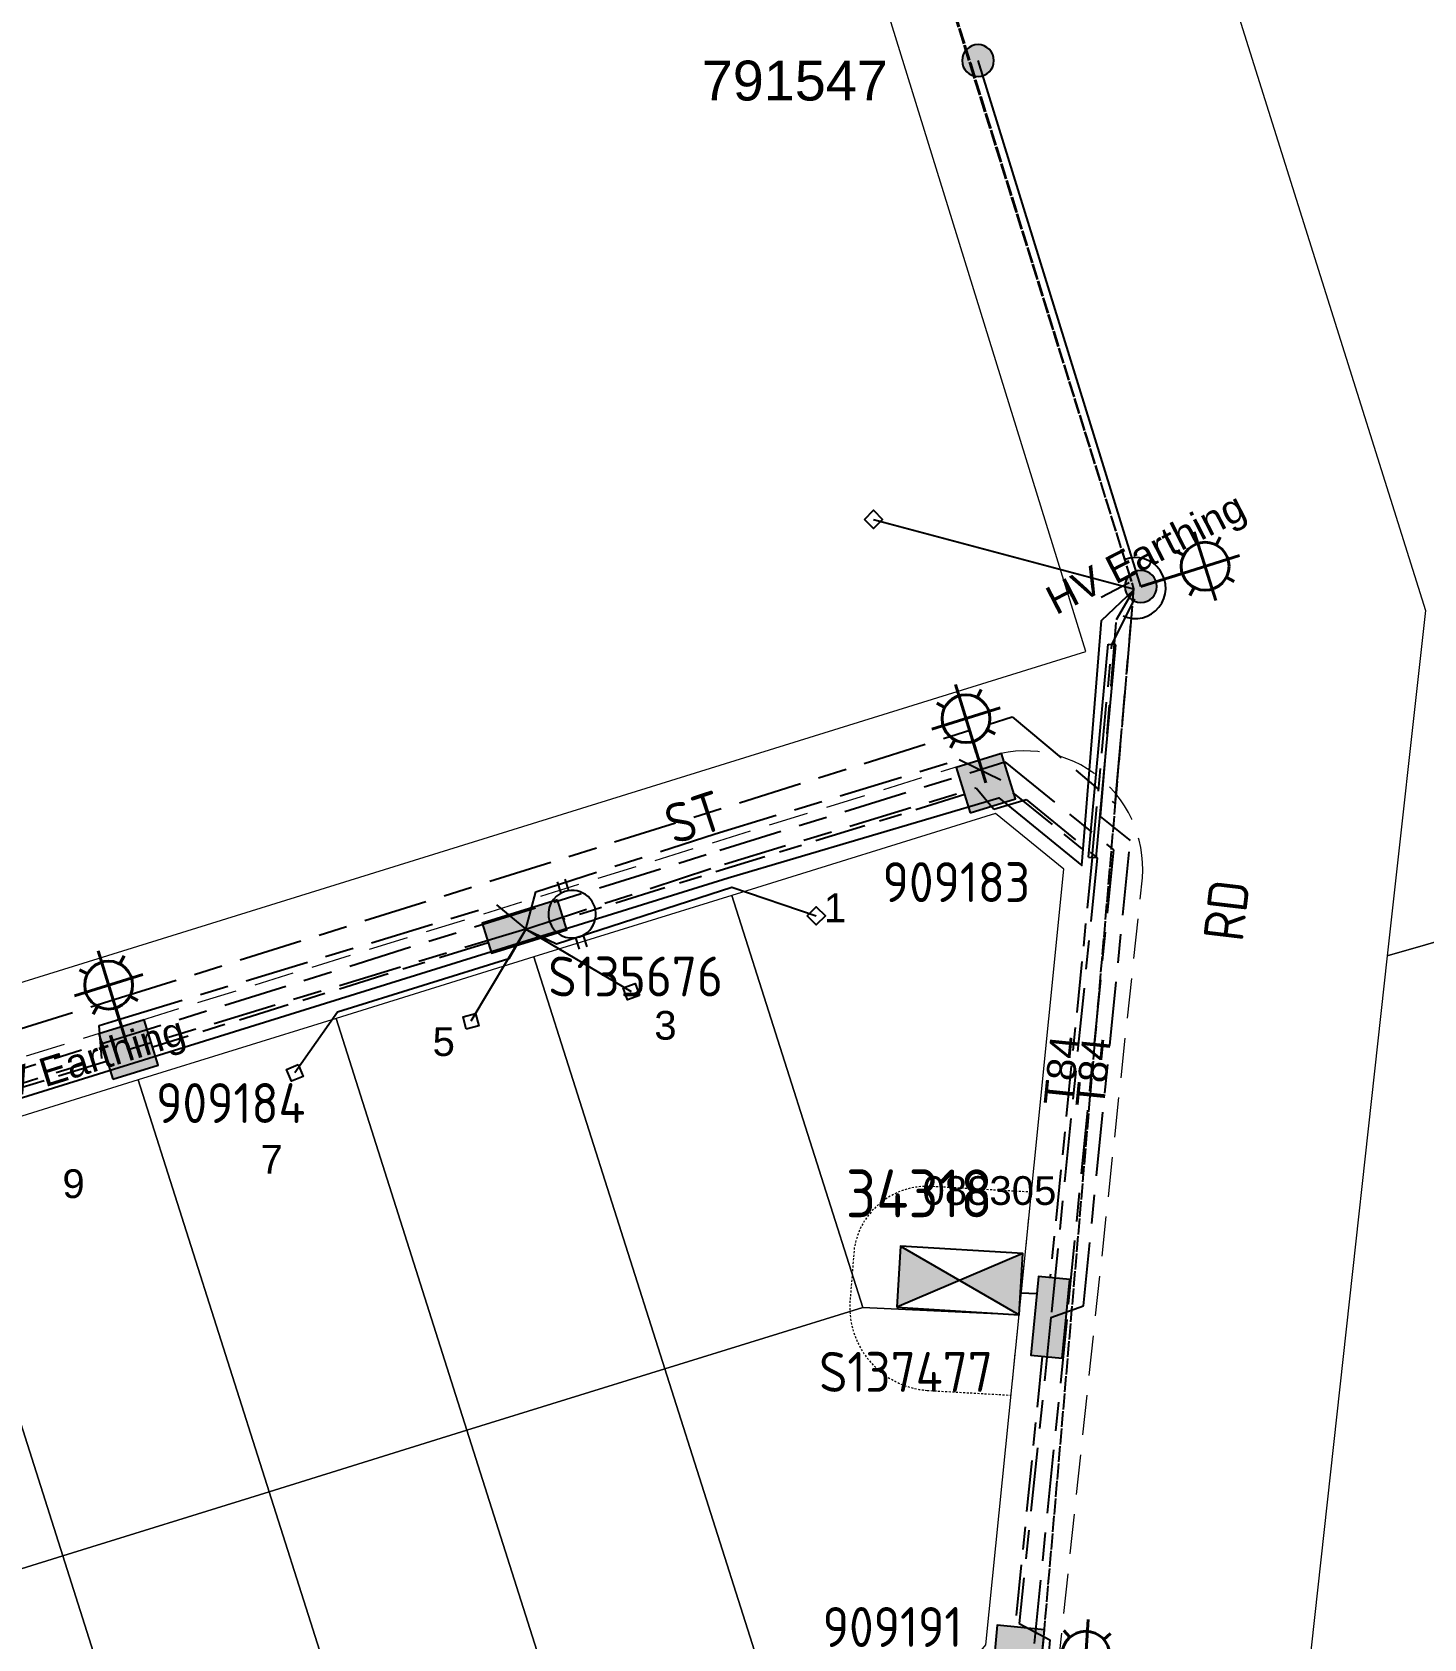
# Model space of a CAD drawing. Header units: metres. Extents: x 305887 to 307188, y 6269913 to 6270847.
# Drawn here: x 306503.1 to 306590.3, y 6270490.8 to 6270591.4 of the extents above; entities that cross this region are included whole.
import ezdxf
from ezdxf.enums import TextEntityAlignment as Align

# ---------------------------------------------------------------- set-up
doc = ezdxf.new("R2010")
doc.units = ezdxf.units.M
for name, pattern in [('Cable Exist OH', [1, 1, 0]), ('Cable Exist UG', [8.2, 4, -1.2, 1.8, -1.2]), ('DASHED', [0.75, 0.5, -0.25]), ('HIDDEN', [0.375, 0.25, -0.125]), ('HIDDEN2', [0.1875, 0.125, -0.0625])]:
    doc.linetypes.add(name, pattern=pattern)
doc.layers.get('0').update_dxf_attribs({"color": 6})
for name, color, linetype, lineweight in [('Cadastre Land Parcels_SP_EXT', 9, 'Continuous', 5), ('Cadastre Other Property_SP_EXT', 9, 'HIDDEN', 5), ('Cadastre Road Names_SP_HV_LV_SL_EXT', 9, 'Continuous', 5)]:
    doc.layers.add(name, color=color, linetype=linetype, lineweight=lineweight)
for name, color, linetype in [('Equip_LV_EXT', 7, 'Continuous'), ('Equip_SP_SL_EXT', 7, 'Continuous'), ('Mains_HV_EXT', 7, 'Continuous'), ('Mains_LV_EXT', 7, 'Continuous'), ('Mains_LV_SL_EXT', 7, 'Continuous'), ('Mains_SL_EXT', 7, 'Continuous'), ('OH_Details_SP_MISC', 7, 'Continuous'), ('Services_SP_EXT', 7, 'Continuous'), ('Sub_SP_EXT', 7, 'Continuous'), ('SupportsOH_SP_TR_HV_LV_SL_EXT', 7, 'Continuous'), ('SupportsUG_SP_LV_EXT', 7, 'Continuous'), ('SupportsUG_SP_LV_SL_EXT', 7, 'Continuous'), ('UG_Details_SP_MISC', 7, 'Continuous')]:
    doc.layers.add(name, color=color, linetype=linetype)
doc.styles.add('COLUMN_LABEL', font='arial.ttf')
doc.styles.add('iecARIAL', font='arial.ttf', dxfattribs={"height": 2})
doc.styles.add('iecISOCP', font='isocp.shx')
doc.styles.add('ieISOCP', font='isocp.shx')
doc.styles.add('POLE_LABEL', font='arial.ttf')
doc.styles.get("Standard").update_dxf_attribs({"font": 'arial.ttf'})
doc.linetypes.add('Cable E UG', pattern='A,6,-0.5,["E",Standard,S=1.7,R=0,X=0.5,Y=-1],-2.9', length=9.4)

# ---------------------------------------------------------------- blocks, each defined once
blk = doc.blocks.new('COLUMN_EXT')
blk.add_hatch(color=256).paths.add_polyline_path([(-1.49, 1.48), (-1.49, -1.49), (1.48, -1.49), (1.48, 1.48)])
blk.add_lwpolyline([(-1.49, -1.49), (1.48, -1.49), (1.48, 1.48), (-1.49, 1.48)], close=True)
for tag, height, style, flags, p in [('ASSET_NUM', 2.5, 'COLUMN_LABEL', 8, (2, 2)), ('STRUCTURE_PLANT_NUMBER', 0.2, 'POLE_LABEL', 9, (1.81, 0.03)), ('STREET_CODE', 0.2, 'COLUMN_LABEL', 9, (1.81, -0.2))]:
    blk.add_attdef(tag, text='', height=height, dxfattribs=dict(style=style, flags=flags)).set_placement(p, align=Align.MIDDLE_LEFT)
at = {"flags": 9}
for tag, p in [('COLUMN_TYPE', (1.81, -0.4)), ('OWNED_BY', (1.81, -0.6)), ('STATE', (1.81, -0.8)), ('USAGE', (1.81, -1)), ('STREETNAME', (1.81, -1.6)), ('SUBURB', (1.81, -1.8)), ('LEGEND', (1.81, -1.2)), ('LOCATION', (1.81, -1.4)), ('NOTES', (1.81, -2))]:
    blk.add_attdef(tag, text='', height=0.2, dxfattribs=at).set_placement(p, align=Align.MIDDLE_LEFT)
at = {"flags": 1}
blk.add_attdef('Z', (1.81, -2.35), '', height=0.2, dxfattribs=at)
blk = doc.blocks.new('PILLAR_EXT')
blk.add_hatch(color=256).paths.add_polyline_path([(-2.475, 0.99), (-2.475, -0.99), (2.475, -0.99), (2.475, 0.99)])
blk.add_lwpolyline([(-2.475, -0.99), (2.475, -0.99), (2.475, 0.99), (-2.475, 0.99)], close=True)
at = {"style": 'iecARIAL', "flags": 8}
blk.add_attdef('ASSET_NUM', (1.5, 3.5), '', height=2.5, dxfattribs=at)
for tag, p, flags in [('OWNED_BY', (0, -0.2), 9), ('STATE', (0, -0.4), 9), ('SUPPORT_TYPE', (0, -0.6), 9), ('USAGE', (0, -0.8), 9), ('LEGEND', (0, -1), 9), ('LOCATION', (0, -1.2), 9), ('STREETNAME', (0, -1.8), 9), ('SUBURB', (0, -2), 1), ('NOTES', (0, -1.4), 9), ('PARENT', (0, -1.6), 9)]:
    blk.add_attdef(tag, p, '', height=0.2, dxfattribs=dict(flags=flags))
blk = doc.blocks.new('SL_LANTERN_EXT')
at = {"lineweight": 40}
for p, q in [((0, 1.97), (0, 6.47)), ((-1.46, 5.68), (-1.06, 5.28)), ((1.46, 5.68), (1.06, 5.28)), ((-2.25, 4.22), (2.25, 4.22)), ((-1.46, 2.76), (-1.06, 3.16)), ((1.46, 2.76), (1.06, 3.16)), ((0, 0), (0, 2.72))]:
    blk.add_line(p, q, dxfattribs=at)
blk.add_circle((0, 4.22), 1.5, dxfattribs=at)
at = {"style": 'iecARIAL', "flags": 8}
blk.add_attdef('ASSET_NUM', (1.5, 1.5), '', height=2.5, dxfattribs=at)
for tag, p, height, flags in [('CONSTRUCTED_VOLTAGE', (0.98, -0.65), 0.2, 9), ('CONTROL_TYPE', (0.98, -0.85), 0.2, 9), ('LANTERN_PURPOSE', (0.98, -1.05), 0.2, 9), ('LNUMBER', (2.18, -3.25), 2.5, 8), ('OPERATING_VOLTAGE', (0.98, -1.65), 0.2, 9), ('ORIENTATION', (0.98, -1.85), 0.2, 9), ('OWNED_BY', (0.98, -2.05), 0.2, 9), ('LANTERN_TYPE', (0.98, -1.25), 0.2, 9), ('NO_PHASES', (0.98, -1.45), 0.2, 9), ('STATE', (0.98, -2.25), 0.2, 9), ('USAGE', (0.98, -2.45), 0.2, 9), ('CEXIST', (0.98, -2.65), 0.2, 9), ('CNEW', (0.98, -2.85), 0.2, 9), ('CNUMBER', (0.98, -3.05), 0.2, 9), ('CREMOVE', (0.98, -3.25), 0.2, 9), ('CREPLACE', (0.98, -3.45), 0.2, 9), ('LKINGHEIGHT', (0.98, -3.65), 0.2, 9), ('LBRACKET', (0.98, -3.85), 0.2, 9), ('LBRACKETVOCAB', (0.98, -4.05), 0.2, 9), ('LCATEGORY', (0.98, -4.25), 0.2, 9), ('LCHARGE1', (0.98, -4.45), 0.2, 9), ('LCHARGE1PERCENT', (0.98, -4.65), 0.2, 9), ('LCHARGE2', (0.98, -4.85), 0.2, 9), ('LCHARGE2PERCENT', (0.98, -5.05), 0.2, 9), ('LCHARGE3', (0.98, -5.25), 0.2, 9), ('LCHARGE3PERCENT', (0.98, -5.45), 0.2, 9), ('LEXIST', (0.98, -5.65), 0.2, 9), ('LLAMP', (0.98, -5.85), 0.2, 9), ('LLAMPVOCAB', (0.98, -6.05), 0.2, 9), ('LMAST', (0.98, -6.25), 0.2, 9), ('LMASTVOCAB', (0.98, -6.45), 0.2, 9), ('LNEW', (0.98, -6.65), 0.2, 9), ('LANTNUMBER', (0.98, -6.85), 0.2, 9), ('LOUTREACH', (0.98, -7.25), 0.2, 9), ('LOUTREACHVOCAB', (0.98, -7.45), 0.2, 9), ('LRATECODE', (0.98, -7.65), 0.2, 9), ('LREMOVE', (0.98, -7.85), 0.2, 9), ('LREPLACE', (0.98, -8.05), 0.2, 9), ('STREETNAME', (0.98, -9.25), 0.2, 9), ('LTYPE', (0.98, -8.25), 0.2, 9), ('LTYPEVOCAB', (0.98, -8.45), 0.2, 9), ('LEGEND', (0.98, -8.65), 0.2, 9), ('LOCATION', (0.98, -8.85), 0.2, 9), ('NOTES', (0.98, -9.05), 0.2, 9), ('SUBURB', (0.98, -9.45), 0.2, 1)]:
    blk.add_attdef(tag, p, '', height=height, dxfattribs=dict(flags=flags))
blk = doc.blocks.new('CCP_EXT')
at = {"flags": 9}
for tag, p in [('STATE', (0, -1.8)), ('USAGE', (0, -1.2)), ('LEGEND', (0, -1.4)), ('LIFE_SUPPORT', (0, -1.6)), ('NOTES', (0, -2))]:
    blk.add_attdef(tag, text='', height=0.2, dxfattribs=at).set_placement(p, align=Align.MIDDLE_LEFT)
blk.add_wipeout([(0, 0.57), (0.57, 0), (0, -0.57), (-0.57, 0)])
blk.add_lwpolyline([(-0.57, 0), (0, 0.57), (0.57, 0), (0, -0.57), (-0.57, 0)])
at = {"flags": 1}
blk.add_attdef('Z', (0, 0), '', height=0.2, dxfattribs=at)
at = {"flags": 9}
for tag, p in [('CCP_TYPE', (0, 0)), ('CONSTRUCTED_VOLTAGE', (0, -0.2)), ('OPERATING_VOLTAGE', (0, -0.6)), ('ORIENTATION', (0, -0.8)), ('OWNED_BY', (0, -1)), ('NO_PHASES', (0, -0.4))]:
    blk.add_attdef(tag, text='', height=0.2, dxfattribs=at).set_placement(p, align=Align.MIDDLE_LEFT)
blk = doc.blocks.new('POLE_EXT')
blk.add_hatch(color=256).paths.add_polyline_path([(-1, 0, 1), (1, 0, 1)])
blk.add_lwpolyline([(-1, 0, 1), (1, 0, 1)], format="xyb", close=True)
for tag, height, flags, p in [('pNumber', 2.5, 8, (-17.84, 2.07)), ('OWNED_BY', 0.2, 9, (1.35, -0.4)), ('SPECIAL_USE', 0.2, 9, (1.35, -0.8)), ('STATE', 0.2, 9, (1.35, -1)), ('PARENT', 0.2, 9, (1.35, -0.6)), ('cLV', 0.2, 9, (1.35, -1.4)), ('hDepth', 0.2, 9, (1.35, -1.6)), ('hDia', 0.2, 9, (1.35, -1.8)), ('cHV', 0.2, 9, (1.35, -2)), ('USAGE', 0.2, 9, (1.35, -1.2)), ('LBRACKET', 0.2, 9, (1.35, -2.2)), ('LExisting', 0.2, 9, (1.35, -2.4)), ('LANTNUMBER', 0.2, 9, (1.35, -2.6)), ('LOther', 0.2, 9, (1.35, -2.8)), ('LRemove', 0.2, 9, (1.35, -3)), ('cLinedev', 0.2, 9, (1.35, -3.4)), ('pExisting', 0.2, 9, (1.35, -3.8)), ('LEGEND', 0.2, 9, (1.35, -3.2)), ('LOCATION', 0.2, 9, (1.35, -3.6)), ('PFNUMBER', 0.2, 9, (1.35, -4)), ('pFooting', 0.2, 9, (1.35, -4.4)), ('pNew', 0.2, 9, (1.35, -4.6)), ('pRelocate', 0.2, 9, (1.35, -5)), ('NEWPFNUMBER', 0.2, 9, (1.35, -4.2)), ('pRemove', 0.2, 9, (1.35, -5.2)), ('pReplace', 0.2, 9, (1.35, -5.4)), ('pStay', 0.2, 9, (1.35, -5.6)), ('pType', 0.2, 9, (1.35, -5.8)), ('cspan', 0.2, 9, (1.35, -6)), ('STREETNAME', 0.2, 9, (1.35, -6.2)), ('SUBURB', 0.2, 9, (1.35, -6.4)), ('OPERATED_BY', 0.2, 9, (1.36, -7.01)), ('NOTES', 0.2, 9, (1.35, -6.6)), ('MAINTAINED_BY', 0.2, 9, (1.36, -6.81))]:
    blk.add_attdef(tag, text='', height=height, dxfattribs=dict(flags=flags)).set_placement(p, align=Align.MIDDLE_LEFT)
at = {"style": 'POLE_LABEL'}
for tag, height, flags, p in [('ASSET_NUM', 2.5, 8, (2, 2)), ('STRUCTURE_PLANT_NUMBER', 0.2, 9, (1.35, 0.03)), ('STREET_CODE', 0.2, 9, (1.35, -0.2))]:
    blk.add_attdef(tag, text='', height=height, dxfattribs=dict(at, flags=flags)).set_placement(p, align=Align.MIDDLE_LEFT)
at = {"flags": 1}
blk.add_attdef('Z', (1.35, -7.33), '', height=0.2, dxfattribs=at)
blk = doc.blocks.new('LV_UG_LINKS_OPEN_EXT')
for p, q in [((-0.25, 1.47), (-0.25, 2.22)), ((0.25, 1.47), (0.25, 2.22)), ((-0.25, -1.47), (-0.25, -2.22)), ((0.25, -1.47), (0.25, -2.22))]:
    blk.add_line(p, q)
at = {"flags": 9}
for tag, p in [('ACTUAL_STATUS', (0, 0)), ('CONSTRUCTED_VOLTAGE', (0, -0.2)), ('OPERATING_VOLTAGE', (0, -0.6)), ('ORIENTATION', (0, -0.8)), ('STATE', (0, -1)), ('NO_PHASES', (0, -0.4)), ('SWITCH_TYPE', (0, -1.2)), ('USAGE', (0, -1.4)), ('NOTES', (0, -1.6))]:
    blk.add_attdef(tag, text='', height=0.2, dxfattribs=at).set_placement(p, align=Align.MIDDLE_LEFT)
at = {"flags": 1}
blk.add_attdef('Z', (0, 0), '', height=0.2, dxfattribs=at)
blk.add_wipeout([(-0.25, 1.47), (-0.43, 1.43), (-0.61, 1.36), (-0.77, 1.28), (-0.93, 1.17), (-1.07, 1.05), (-1.19, 0.9), (-1.29, 0.75), (-1.38, 0.58), (-1.44, 0.4), (-1.48, 0.22), (-1.49, 0.03), (-1.49, -0.16), (-1.45, -0.34), (-1.4, -0.52), (-1.32, -0.69), (-1.23, -0.85), (-1.11, -1), (-0.98, -1.13), (-0.83, -1.24), (-0.66, -1.34), (-0.49, -1.41), (-0.31, -1.46), (-0.13, -1.49), (0.06, -1.49), (0.25, -1.47), (0.43, -1.43), (0.61, -1.36), (0.77, -1.28), (0.93, -1.17), (1.07, -1.05), (1.19, -0.9), (1.29, -0.75), (1.38, -0.58), (1.44, -0.4), (1.48, -0.22), (1.49, -0.03), (1.49, 0.16), (1.45, 0.34), (1.4, 0.52), (1.32, 0.69), (1.23, 0.85), (1.11, 1), (0.98, 1.13), (0.83, 1.24), (0.66, 1.34), (0.49, 1.41), (0.31, 1.46), (0.13, 1.49), (-0.06, 1.49)])
blk.add_lwpolyline([(0, -1.49, 1), (0, 1.49, 1)], format="xyb", close=True)
blk = doc.blocks.new('SUB_PADMOUNT_EXT')
for points in [[(0, 0), (-3.84, 1.92), (-3.84, -1.92)], [(0, 0), (3.84, 1.92), (3.84, -1.92)]]:
    blk.add_hatch(color=256).paths.add_polyline_path(points)
for p, q in [((3.84, 1.92), (-3.84, -1.92)), ((-3.84, 1.92), (3.84, -1.92))]:
    blk.add_line(p, q)
blk.add_lwpolyline([(-3.84, -1.92), (3.84, -1.92), (3.84, 1.92), (-3.84, 1.92)], close=True)
for tag, height, flags, p in [('ASSET_NUM', 2.5, 8, (2, 2)), ('STREET_CODE', 0.2, 9, (1.5, 0)), ('CONSTRUCTED_VOLTAGE', 0.2, 9, (1.5, -0.2)), ('OPERATING_VOLTAGE', 0.2, 9, (1.5, -0.6)), ('ORIENTATION', 0.2, 9, (1.5, -0.8)), ('OWNED_BY', 0.2, 9, (1.5, -1)), ('NO_PHASES', 0.2, 9, (1.5, -0.4)), ('OPERATED_BY', 0.2, 9, (1.5, -1.2)), ('SECONDARY_VOLTAGE', 0.2, 9, (1.5, -1.6)), ('STATE', 0.2, 9, (1.5, -1.8)), ('MAINTAINED_BY', 0.2, 9, (1.5, -1.4)), ('PARENT', 0.2, 9, (1.5, -2)), ('SUBSTATION_TYPE', 0.2, 9, (1.5, -2.2)), ('STREETNAME', 0.2, 9, (1.5, -3)), ('USAGE', 0.2, 9, (1.5, -2.4)), ('LEGEND', 0.2, 9, (1.5, -2.6)), ('LOCATION', 0.2, 9, (1.5, -2.8)), ('SUBURB', 0.2, 9, (1.5, -3.2)), ('Z', 0.2, 1, (1.5, -3.6)), ('NOTES', 0.2, 9, (1.5, -3.4))]:
    blk.add_attdef(tag, text='', height=height, dxfattribs=dict(flags=flags)).set_placement(p, align=Align.MIDDLE_LEFT)

msp = doc.modelspace()

# ---------------------------------------------------------------- linework, layer by layer
at = {"layer": 'Cadastre Land Parcels_SP_EXT', "linetype": 'Continuous'}
for points in [[(306440.64, 6270710.35), (306496.98, 6270530.2), (306569.08, 6270552.6), (306519.73, 6270711.95), (306506.86, 6270753.49), (306485.1, 6270823.75), (306475.98, 6270829.68), (306404.21, 6270826.88), (306427.63, 6270751.95), (306440.64, 6270710.35)], [(306728.14, 6270664.83), (306699.81, 6270702.56), (306558.2, 6270657.46), (306590.36, 6270555.18), (306587.96, 6270533.54), (306784.36, 6270589.9), (306773.6, 6270604.24), (306728.14, 6270664.83)], [(306818.77, 6270544.04), (306784.36, 6270589.9), (306587.96, 6270533.54), (306577.47, 6270438.11), (306840.98, 6270514.4), (306818.77, 6270544.04)], [(306567.71, 6270538.97), (306563.42, 6270542.46), (306546.9, 6270537.32), (306555.11, 6270511.52), (306564.9, 6270511.05), (306567.71, 6270538.97)], [(306555.11, 6270511.52), (306546.9, 6270537.32), (306534.51, 6270533.47), (306542.71, 6270507.67), (306555.11, 6270511.52)], [(306542.71, 6270507.67), (306534.51, 6270533.47), (306522.11, 6270529.62), (306530.31, 6270503.82), (306542.71, 6270507.67)], [(306530.31, 6270503.82), (306522.11, 6270529.62), (306509.72, 6270525.77), (306517.92, 6270499.97), (306530.31, 6270503.82)], [(306517.92, 6270499.97), (306509.72, 6270525.77), (306496.79, 6270521.75), (306504.99, 6270495.95), (306517.92, 6270499.97)], [(306504.99, 6270495.95), (306496.79, 6270521.75), (306484.39, 6270517.9), (306492.59, 6270492.1), (306504.99, 6270495.95)], [(306557.53, 6270483.92), (306562.82, 6270490.38), (306564.9, 6270511.05), (306555.11, 6270511.52), (306542.71, 6270507.67), (306550.92, 6270481.86), (306557.53, 6270483.92)], [(306550.92, 6270481.86), (306542.71, 6270507.67), (306530.31, 6270503.82), (306538.52, 6270478.01), (306550.92, 6270481.86)], [(306538.52, 6270478.01), (306530.31, 6270503.82), (306517.92, 6270499.97), (306526.13, 6270474.16), (306538.52, 6270478.01)], [(306526.13, 6270474.16), (306517.92, 6270499.97), (306504.99, 6270495.95), (306513.19, 6270470.15), (306526.13, 6270474.16)], [(306513.19, 6270470.15), (306504.99, 6270495.95), (306492.59, 6270492.1), (306500.78, 6270466.31), (306513.19, 6270470.15)]]:
    msp.add_lwpolyline(points, close=True, dxfattribs=at)
at = {"layer": 'Cadastre Other Property_SP_EXT', "linetype": 'HIDDEN2'}
msp.add_lwpolyline([(306565.68, 6270518.74), (306559.65, 6270519.08), (306559.65, 6270519.08, 0.395449), (306554.58, 6270515.27), (306554.58, 6270515.27), (306554.33, 6270512.15), (306554.33, 6270512.15, 0.426435), (306559.15, 6270506.32), (306559.15, 6270506.32), (306564.4, 6270506.02), (306565.68, 6270518.74)], format="xyb", close=True, dxfattribs=at)
at = {"layer": 'Mains_HV_EXT', "linetype": 'Continuous'}
msp.add_lwpolyline([(306571.42, 6270554.83, 1.477502), (306571.53, 6270558.37)], format="xyb", dxfattribs=at)
at = {"layer": 'Mains_HV_EXT', "linetype": 'Cable E UG'}
msp.add_lwpolyline([(306571.81, 6270556.9), (306570.04, 6270555.98)], dxfattribs=at)
at = {"layer": 'Mains_LV_EXT', "linetype": 'Cable Exist UG'}
for points in [[(306566.9, 6270510.89), (306568.93, 6270511.61), (306568.93, 6270511.61), (306571.88, 6270540.76), (306570.01, 6270542.27), (306570.01, 6270542.27), (306571, 6270554.6), (306572.1, 6270556.46)], [(306566.9, 6270510.89), (306564.91, 6270491.71), (306566.84, 6270490.69), (306566.84, 6270490.69), (306566.67, 6270488.69), (306564.31, 6270485.53), (306562.04, 6270462.95), (306563.93, 6270461.8)]]:
    msp.add_lwpolyline(points, dxfattribs=at)
at = {"layer": 'Mains_SL_EXT', "linetype": 'Cable Exist OH'}
msp.add_lwpolyline([(306572.08, 6270556.54), (306563.93, 6270461.8), (306559.43, 6270416.55)], dxfattribs=at)
at = {"layer": 'OH_Details_SP_MISC', "color": 7, "linetype": 'Continuous', "flags": 128}
msp.add_lwpolyline([(306572.53, 6270556.68), (306562.33, 6270589.62)], dxfattribs=at)
at = {"layer": 'UG_Details_SP_MISC', "color": 7, "linetype": 'Cable Exist UG', "ltscale": 0.8}
for p, q in [((306570.72, 6270553.05), (306572.53, 6270556.68)), ((306569.49, 6270539.71), (306570.72, 6270553.05)), ((306564.49, 6270543.78), (306569.49, 6270539.71)), ((306507.79, 6270526.95), (306486.25, 6270520.26)), ((306566, 6270512.38), (306565.04, 6270512.42))]:
    msp.add_line(p, q, dxfattribs=at)
at = {"layer": 'UG_Details_SP_MISC'}
for p, q in [((306569.25, 6270539.73), (306570.48, 6270553.07)), ((306569.73, 6270539.69), (306570.96, 6270553.02)), ((306570.48, 6270553.07), (306570.72, 6270553.05)), ((306570.96, 6270553.02), (306570.72, 6270553.05)), ((306569.25, 6270539.73), (306569.49, 6270539.71)), ((306569.73, 6270539.69), (306569.49, 6270539.71))]:
    msp.add_line(p, q, dxfattribs=at)
at = {"layer": 'UG_Details_SP_MISC', "color": 8, "linetype": 'DASHED', "lineweight": 0, "ltscale": 5}
msp.add_line((306567.31, 6270488.62), (306572.63, 6270538.42), dxfattribs=at)
at = {"layer": 'UG_Details_SP_MISC', "color": 7, "linetype": 'Cable Exist UG', "ltscale": 0.8, "flags": 128}
for points in [[(306569.49, 6270539.71), (306566.84, 6270513.38)], [(306566.35, 6270508.45), (306564.65, 6270491.51)]]:
    msp.add_lwpolyline(points, dxfattribs=at)
at = {"layer": 'UG_Details_SP_MISC', "color": 8, "linetype": 'DASHED', "lineweight": 0, "ltscale": 5}
msp.add_arc((306565.26, 6270538.99), 7.39, 355.6355, 112.8856, dxfattribs=at)

# ---------------------------------------------------------------- block references
at = {"layer": 'Equip_SP_SL_EXT'}
for p, rotation in [((306572.53, 6270556.68), 287.4532739300928), ((306562.83, 6270544.37), 17.26350146555831), ((306509.12, 6270527.68), 17.26350146313554), ((306564.87, 6270490), 266.3880150350129)]:
    msp.add_blockref('SL_LANTERN_EXT', p, dxfattribs=dict(at, rotation=rotation))
at = {"layer": 'Sub_SP_EXT', "linetype": 'Continuous'}
ref = msp.add_blockref('SUB_PADMOUNT_EXT', (306561.19, 6270513.21), dxfattribs=dict(at, rotation=356.4294473809045))
ref.add_attrib('ASSET_NUM', '34318', dxfattribs={"layer": '0', "color": 1, "height": 3, "style": 'iecISOCP'}).set_placement((306554.05, 6270518.66), align=Align.MIDDLE_LEFT)
at = {"layer": 'SupportsOH_SP_TR_HV_LV_SL_EXT'}
ref = msp.add_blockref('POLE_EXT', (306562.33, 6270589.62), dxfattribs=at)
ref.add_attrib('ASSET_NUM', '791547', dxfattribs={"layer": '0', "height": 2.5, "style": 'POLE_LABEL'}).set_placement((306556.68, 6270588.37), align=Align.MIDDLE_RIGHT)
msp.add_blockref('POLE_EXT', (306572.53, 6270556.68), dxfattribs=at)
at = {"layer": 'SupportsUG_SP_LV_EXT'}
ref = msp.add_blockref('PILLAR_EXT', (306566.86, 6270510.89), dxfattribs=dict(at, rotation=84.53885350501076))
ref.add_attrib('ASSET_NUM', 'S137477', dxfattribs={"layer": '0', "height": 2.5, "style": 'ieISOCP'}).set_placement((306563.26, 6270507.48), align=Align.MIDDLE_RIGHT)
at = {"layer": 'SupportsUG_SP_LV_SL_EXT'}
ref = msp.add_blockref('COLUMN_EXT', (306562.83, 6270544.37), dxfattribs=dict(at, rotation=17.24348343109784))
ref.add_attrib('ASSET_NUM', '909183', dxfattribs={"layer": '0', "height": 2.5, "style": 'iecISOCP'}).set_placement((306556.35, 6270539.41), align=Align.TOP_LEFT)
ref = msp.add_blockref('COLUMN_EXT', (306564.87, 6270490), dxfattribs=dict(at, rotation=84.50609109812528))
ref.add_attrib('ASSET_NUM', '909191', dxfattribs={"layer": '0', "height": 2.5, "style": 'ieISOCP'}).set_placement((306561.35, 6270491.5), align=Align.MIDDLE_RIGHT)

# ---------------------------------------------------------------- texts
at = {"layer": 'Cadastre Land Parcels_SP_EXT'}
for s, p in [('1', (306552.67, 6270535.65)), ('3', (306542.05, 6270528.29)), ('5', (306528.16, 6270527.27)), ('7', (306517.38, 6270519.9)), ('9', (306504.97, 6270518.37))]:
    msp.add_text(s, height=1.8, dxfattribs=at).set_placement(p)
at = {"layer": 'Cadastre Other Property_SP_EXT'}
msp.add_text('088305', height=1.8, dxfattribs=at).set_placement((306558.85, 6270517.94))
at = {"layer": 'Cadastre Road Names_SP_HV_LV_SL_EXT', "color": 7, "linetype": 'Continuous', "ltscale": 5, "char_height": 2.5, "attachment_point": 1, "style": 'iecISOCP'}
for s, insert, rotation in [('\\pi5.3766;{\\C2;ST}', (306537.37, 6270541.16), 18.3197), ('\\pi5.3549;{\\C2;RD}', (306575.8, 6270529.34), 83.2486)]:
    msp.add_mtext_dynamic_manual_height_columns(s, width=14.1022, gutter_width=4, heights=[0], dxfattribs=dict(at, insert=insert, rotation=rotation))
at = {"layer": 'Mains_HV_EXT'}
for rotation, p in [(27.2005, (306567.21, 6270554.86)), (17.3286, (306499.87, 6270524.05))]:
    msp.add_text('HV Earthing', height=1.8, rotation=rotation, dxfattribs=at).set_placement(p)
at = {"layer": 'Mains_LV_EXT'}
for p in [(306568.23, 6270524.12), (306570.22, 6270523.99)]:
    msp.add_text('T84', height=1.8, rotation=84.2595, dxfattribs=at).set_placement(p)

# ---------------------------------------------------------------- next in the draw order: block references
at = {"layer": 'Equip_LV_EXT', "rotation": 197.7541708569106}
msp.add_blockref('LV_UG_LINKS_OPEN_EXT', (306536.9, 6270536.15), dxfattribs=at)
at = {"layer": 'Services_SP_EXT'}
for p in [(306555.78, 6270560.88), (306552.2, 6270536.05)]:
    msp.add_blockref('CCP_EXT', p, dxfattribs=at)
for p, rotation in [((306540.61, 6270531.3), 155.283788431657), ((306530.56, 6270529.44), 59.28378833851182), ((306519.53, 6270526.21), 247.6518918933715)]:
    msp.add_blockref('CCP_EXT', p, dxfattribs=dict(at, rotation=rotation))

# ---------------------------------------------------------------- next in the draw order: linework, layer by layer
at = {"layer": 'Mains_HV_EXT', "linetype": 'Cable Exist OH'}
msp.add_lwpolyline([(306548.54, 6270632.64), (306561.85, 6270589.47), (306572.08, 6270556.54)], dxfattribs=at)
at = {"layer": 'Mains_HV_EXT', "linetype": 'Cable E UG'}
msp.add_lwpolyline([(306421.56, 6270493.57), (306425.1, 6270493.49), (306425.1, 6270493.49), (306425.54, 6270494.56), (306426.15, 6270496.08), (306426.49, 6270497.03), (306428.31, 6270501.85), (306438.6, 6270498.97), (306438.6, 6270498.97), (306439.56, 6270501.33), (306442.88, 6270504.63), (306445.36, 6270506.89), (306546.68, 6270538.42), (306563.63, 6270543.43), (306568.84, 6270539.21), (306568.84, 6270539.21), (306570.07, 6270554.54), (306572.1, 6270556.46)], dxfattribs=at)
at = {"layer": 'Mains_HV_EXT', "linetype": 'Cable Exist UG'}
for points in [[(306421.56, 6270493.57), (306423.5, 6270493.66), (306426.7, 6270492.1), (306426.7, 6270492.1), (306427.48, 6270494.05), (306428.36, 6270496.32), (306429.24, 6270498.71), (306431.21, 6270504.11), (306431.21, 6270504.11), (306435.42, 6270502.74), (306443.67, 6270510.85), (306470.48, 6270519.02), (306470.48, 6270519.02), (306508.28, 6270530.82), (306564.48, 6270548.52), (306570.93, 6270543.07), (306572.1, 6270556.46)], [(306421.56, 6270493.57), (306422.62, 6270491.86), (306422.62, 6270491.86), (306427.76, 6270489.36), (306429.34, 6270493.32), (306430.23, 6270495.61), (306431.12, 6270498.03), (306431.99, 6270500.9), (306436.64, 6270499.25), (306437.67, 6270501.98), (306444.71, 6270508.41), (306546.16, 6270540.16), (306546.16, 6270540.16), (306564.01, 6270545.69), (306570.81, 6270540.19), (306567.89, 6270510.76), (306565.69, 6270488.92), (306563.08, 6270463.13), (306563.93, 6270461.8)]]:
    msp.add_lwpolyline(points, dxfattribs=at)
at = {"layer": 'Mains_LV_EXT', "linetype": 'Cable Exist OH'}
msp.add_lwpolyline([(306548.54, 6270632.64), (306561.79, 6270589.46), (306572.08, 6270556.54)], dxfattribs=at)
at = {"layer": 'Mains_LV_EXT', "linetype": 'Cable Exist UG'}
for points in [[(306534, 6270535.22), (306546.45, 6270539.28), (306546.45, 6270539.28), (306562.21, 6270544.07), (306563.33, 6270542.73), (306565.34, 6270543.34), (306569.79, 6270539.68), (306566.9, 6270510.89)], [(306483.96, 6270519.79), (306507.43, 6270527.12), (306507.27, 6270529.17), (306507.27, 6270529.17), (306508.64, 6270529.6), (306532.16, 6270536.74), (306534, 6270535.22)]]:
    msp.add_lwpolyline(points, dxfattribs=at)
at = {"layer": 'Mains_LV_SL_EXT', "linetype": 'Cable Exist UG'}
for points in [[(306534, 6270535.22), (306534.63, 6270537.55), (306534.63, 6270537.55), (306545.86, 6270541.18), (306561.16, 6270545.84), (306563.77, 6270544.57)], [(306534, 6270535.22), (306509.15, 6270527.67)]]:
    msp.add_lwpolyline(points, dxfattribs=at)
at = {"layer": 'Mains_SL_EXT', "linetype": 'Cable Exist OH'}
msp.add_lwpolyline([(306522.02, 6270718.15), (306548.54, 6270632.64), (306561.85, 6270589.47), (306572.08, 6270556.54)], dxfattribs=at)
at = {"layer": 'Services_SP_EXT'}
for points in [[(306555.78, 6270560.88), (306572.08, 6270556.54)], [(306534, 6270535.22), (306535.93, 6270534.29), (306535.93, 6270534.29), (306546.9, 6270537.84), (306552.2, 6270536.05)], [(306534, 6270535.22), (306532.94, 6270533.36), (306532.94, 6270533.36), (306522.21, 6270530.01), (306519.53, 6270526.21)], [(306534, 6270535.22), (306530.56, 6270529.44)], [(306534, 6270535.22), (306540.61, 6270531.3)]]:
    msp.add_lwpolyline(points, dxfattribs=at)
at = {"layer": 'UG_Details_SP_MISC', "color": 8, "linetype": 'DASHED', "lineweight": 0, "ltscale": 5}
msp.add_line((306562.38, 6270545.8), (306445.33, 6270509.43), dxfattribs=at)
at = {"layer": 'UG_Details_SP_MISC', "color": 7, "linetype": 'Cable Exist UG', "ltscale": 0.8}
for p, q in [((306561.5, 6270543.64), (306536.37, 6270535.83)), ((306531.64, 6270534.36), (306510.63, 6270527.83))]:
    msp.add_line(p, q, dxfattribs=at)

# ---------------------------------------------------------------- next in the draw order: block references
at = {"layer": 'SupportsUG_SP_LV_EXT'}
ref = msp.add_blockref('PILLAR_EXT', (306533.92, 6270535.38), dxfattribs=dict(at, rotation=197.2510830281142))
ref.add_attrib('ASSET_NUM', 'S135676', dxfattribs={"layer": '0', "height": 2.5, "style": 'iecISOCP'}).set_placement((306535.41, 6270532.25), align=Align.MIDDLE_LEFT)
at = {"layer": 'SupportsUG_SP_LV_SL_EXT'}
ref = msp.add_blockref('COLUMN_EXT', (306509.12, 6270527.68), dxfattribs=dict(at, rotation=17.23770355821249))
ref.add_attrib('ASSET_NUM', '909184', dxfattribs={"layer": '0', "height": 2.5, "style": 'iecISOCP'}).set_placement((306510.84, 6270525.57), align=Align.TOP_LEFT)

doc.saveas('drawing.dxf')
